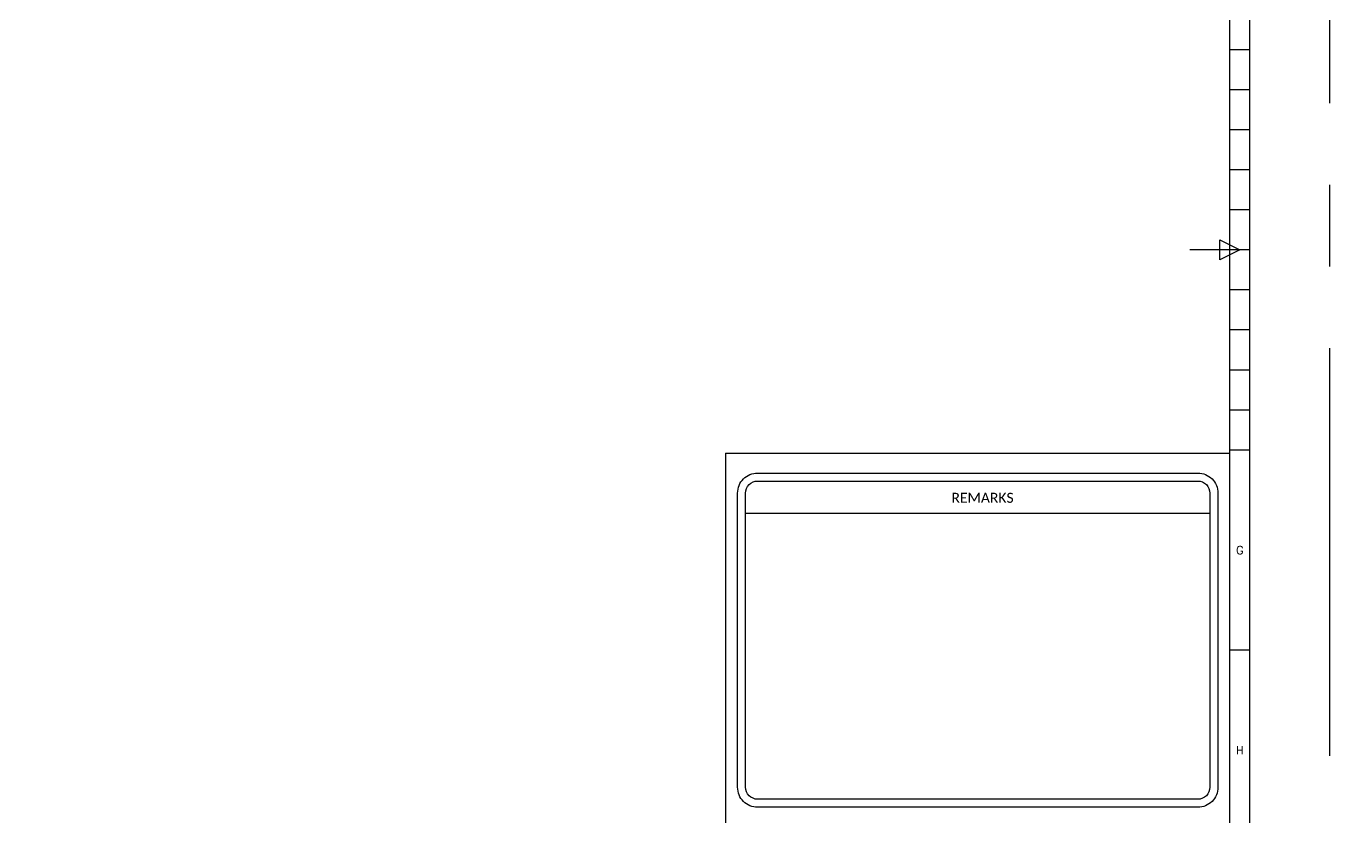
# Model space of a CAD drawing. Extents: x 0 to 9506, y 0 to 789.
# Drawn here: x 9308.45 to 9324.74, y 766.49 to 776.37 of the extents above; entities that cross this region are included whole.
import ezdxf
from ezdxf.enums import TextEntityAlignment as Align

# ---------------------------------------------------------------- set-up
doc = ezdxf.new("R2010")
doc.units = 0
doc.header["$LTSCALE"] = 3
doc.header["$MEASUREMENT"] = 0
doc.linetypes.add('CENTER', pattern=[2, 1.25, -0.25, 0.25, -0.25])
doc.layers.add('DIM', color=7, linetype='CONTINUOUS')
doc.layers.add('KD', color=3, linetype='CONTINUOUS')
doc.styles.add('Legend', font='calibri.ttf')
doc.styles.get("Standard").update_dxf_attribs({"font": 'romans.shx'})
doc.styles.add('TX', font='TXT.shx')

# ---------------------------------------------------------------- blocks, each defined once
blk = doc.blocks.new('KD')
at = {"layer": 'KD', "color": 3}
for p, q in [((58.871, -42.424), (58.871, -1.214)), ((49.599, -27.172), (58.136, -27.172))]:
    blk.add_line(p, q, dxfattribs=at)
at = {"layer": 'KD', "color": 5}
for p, q in [((58.503, -42.056), (58.503, -1.582)), ((49.231, -26.068), (58.503, -26.068)), ((49.231, -26.068), (49.231, -41.997)), ((58.283, -29.564), (58.283, -32.184))]:
    blk.add_line(p, q, dxfattribs=at)
at = {"layer": 'KD', "color": 6}
for p, q in [((58.871, -18.655), (58.503, -18.655)), ((58.871, -26.014), (58.871, -18.655)), ((58.871, -19.391), (58.503, -19.391)), ((58.871, -20.127), (58.503, -20.127)), ((58.871, -20.863), (58.503, -20.863)), ((58.871, -21.598), (58.503, -21.598)), ((58.871, -22.334), (57.768, -22.334)), ((58.871, -22.334), (58.244, -22.334)), ((58.871, -23.07), (58.503, -23.07)), ((58.871, -23.806), (58.503, -23.806)), ((58.871, -24.542), (58.503, -24.542)), ((58.871, -25.278), (58.503, -25.278)), ((58.871, -26.014), (58.503, -26.014)), ((58.871, -29.693), (58.503, -29.693))]:
    blk.add_line(p, q, dxfattribs=at)
at = {"layer": 'KD', "color": 8, "linetype": 'CENTER', "ltscale": 2}
blk.add_lwpolyline([(-1.472, -43.638), (60.343, -43.638), (60.343, 0), (-1.472, 0)], close=True, dxfattribs=at)
at = {"layer": 'KD', "color": 6}
blk.add_lwpolyline([(58.32, -22.15), (58.687, -22.334), (58.32, -22.518)], close=True, dxfattribs=at)
at = {"layer": 'KD', "color": 5}
blk.add_lwpolyline([(49.82, -26.436), (57.915, -26.436, -0.414214), (58.283, -26.804), (58.283, -32.213, -0.414214), (57.915, -32.581), (49.82, -32.581, -0.414214), (49.452, -32.213), (49.452, -26.804, -0.414214)], format="xyb", close=True, dxfattribs=at)
at = {"layer": 'KD', "color": 3}
blk.add_lwpolyline([(49.82, -26.583), (57.915, -26.583, -0.414214), (58.136, -26.804), (58.136, -32.213, -0.414214), (57.915, -32.433), (49.82, -32.433, -0.414214), (49.599, -32.213), (49.599, -26.804, -0.414214)], format="xyb", close=True, dxfattribs=at)
at = {"layer": 'DIM'}
for tag, p in [('--', (55.888, -41.627)), ('--', (56.775, -41.661)), ('1:', (57.553, -41.661))]:
    blk.add_attdef(tag, p, '', height=0.147, dxfattribs=at)
at = {"layer": 'KD', "color": 6, "style": 'TX'}
for s, p in [('G', (58.687, -27.854)), ('H', (58.687, -31.533))]:
    blk.add_text(s, height=0.147, dxfattribs=at).set_placement(p, align=Align.MIDDLE)
at = {"layer": 'KD', "insert": (53.956, -26.892), "char_height": 0.184, "attachment_point": 5, "style": 'Legend'}
blk.add_mtext('REMARKS', dxfattribs=at)

msp = doc.modelspace()

# ---------------------------------------------------------------- block references
at = {"layer": 'DIM', "xscale": 0.6794467363194333, "yscale": 0.6794467363194333, "zscale": 0.6794467363194333}
msp.add_blockref('KD', (9283.7428, 788.7518), dxfattribs=at)

doc.saveas('drawing.dxf')
